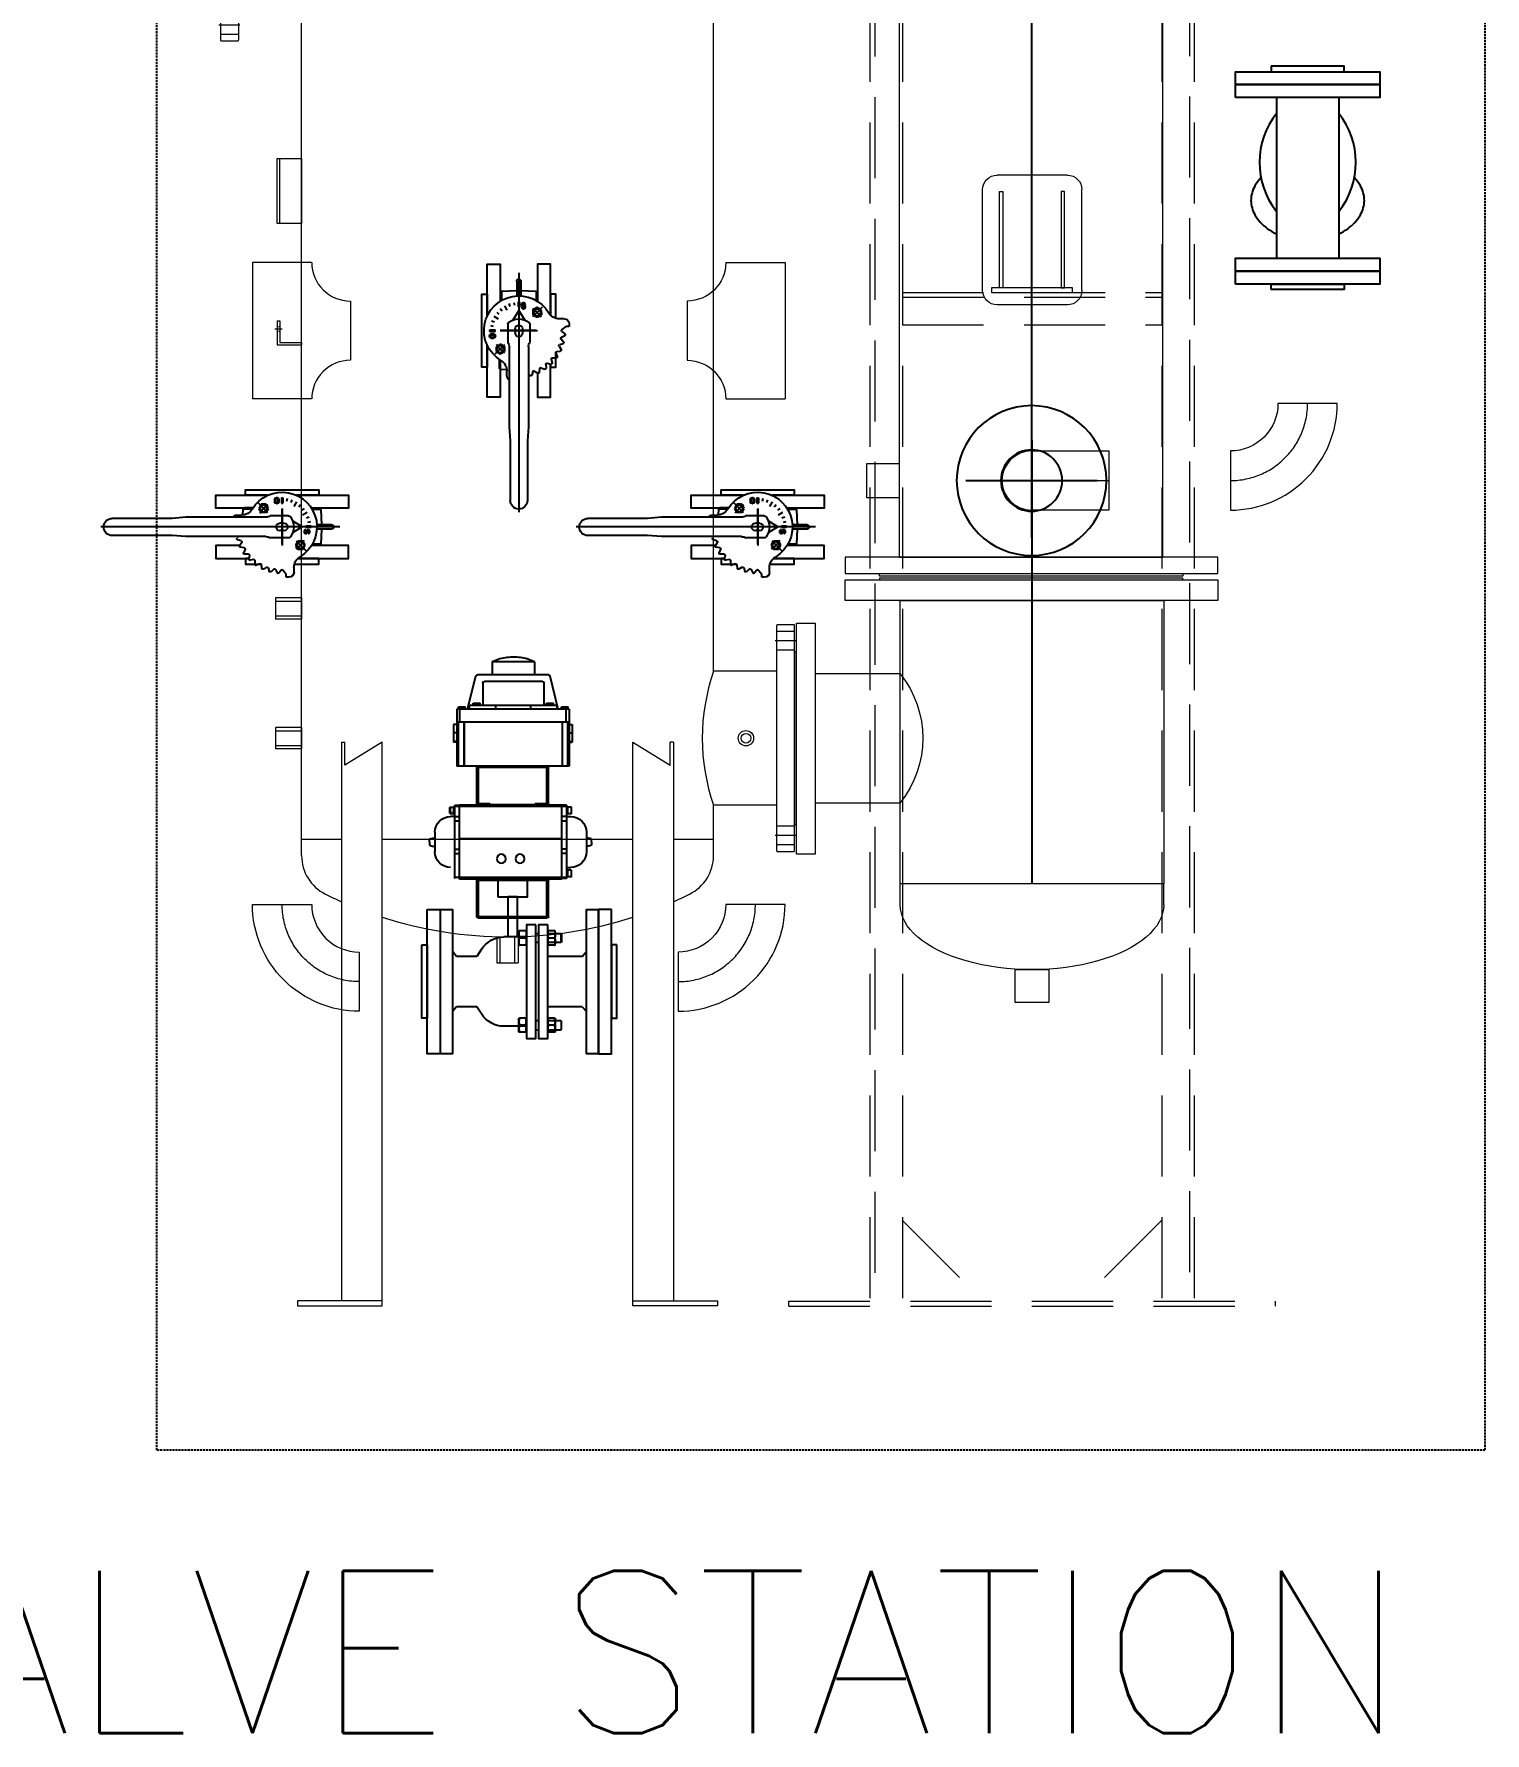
# Model space of a CAD drawing. Extents: x 0 to 160756, y 0 to 229247.
# Drawn here: x 44552 to 46341, y 109526 to 111622 of the extents above; entities that cross this region are included whole.
import ezdxf
from ezdxf.enums import TextEntityAlignment as Align

# ---------------------------------------------------------------- set-up
doc = ezdxf.new("R2010")
doc.units = 0
doc.header["$LTSCALE"] = 10
for name, pattern in [('XCM7P30CDA$0$20P1-CDA-03-C10-00$0$XCM2QB1$0$HIDDEN', [0.375, 0.25, -0.125]), ('XCM7P30CDA$0$ACAD_ISO04W100', [30, 24, -3, 0, -3]), ('XCM7P30CDA$0$CENTER', [50.8, 31.75, -6.35, 6.35, -6.35]), ('XCM7P30CDA$0$DASHED', [0.75, 0.5, -0.25]), ('XCM7P30CDA$0$DASHED2', [9.525, 6.35, -3.175]), ('XCM7P30CDA$0$GEN7', [15, 10, -2.5, 0, -2.5]), ('XCM7P30CDA$0$HIDDEN', [0.375, 0.25, -0.125])]:
    doc.linetypes.add(name, pattern=pattern)
for name, color, linetype, lineweight in [('XCM7P30CDA$0$dim', 252, 'Continuous', 9), ('XCM7P30CDA$0$M-PIPE-12C CHILLED WATER SUPPLY-1', 252, 'Continuous', 5), ('XCM7P30CDA$0$M-PIPE-20C CHILLED WATER RETURN-1', 252, 'Continuous', 5), ('XCM7P30CDA$0$交換器', 252, 'Continuous', 15)]:
    doc.layers.add(name, color=color, linetype=linetype, lineweight=lineweight)
for name, color, linetype in [('XCM7P30CDA$0$G-SCOPE-TEXT', 252, 'Continuous'), ('XCM7P30CDA$0$M-PIPE-VALVE', 252, 'Continuous'), ('XCM7P30CDA$0$圖層1', 252, 'Continuous')]:
    doc.layers.add(name, color=color, linetype=linetype)
doc.styles.add('XCM7P30CDA$0$aa-txt', font='simplex.shx', dxfattribs={"width": 0.8, "bigfont": 'chineset.shx'})

# ---------------------------------------------------------------- blocks, each defined once
blk = doc.blocks.new('XCM7P30CDA$0$A$C3A915B38')
at = {"lineweight": 20}
for p, q in [((32, 26.5), (0, 26.5)), ((0, 26.5), (0, 0)), ((32, 26.5), (32, 0)), ((32, 0), (0, 0))]:
    blk.add_line(p, q, dxfattribs=at)
at = {"linetype": 'XCM7P30CDA$0$DASHED2', "lineweight": 20}
for p, q in [((0, 22.2), (32, 22.2)), ((0, 4.2), (32, 4.2))]:
    blk.add_line(p, q, dxfattribs=at)
blk = doc.blocks.new('XCM7P30CDA$0$A$C60112950')
for radius in [9.5, 6]:
    blk.add_circle((9.5, 9.5), radius)
blk = doc.blocks.new('XCM7P30CDA$0$A$C4A6310BA')
at = {"layer": 'XCM7P30CDA$0$圖層1', "lineweight": 13}
for p, q in [((57.4, 24), (57.4, 102)), ((222.6, 24), (222.6, 102)), ((1, 24), (279, 24)), ((1, 2), (279, 2))]:
    blk.add_line(p, q, dxfattribs=at)
at = {"layer": 'XCM7P30CDA$0$圖層1', "linetype": 'ByBlock', "lineweight": 13}
for p, q in [((0, 3), (0, 23)), ((280, 3), (280, 23))]:
    blk.add_line(p, q, dxfattribs=at)
at = {"layer": 'XCM7P30CDA$0$圖層1', "linetype": 'XCM7P30CDA$0$DASHED2', "lineweight": 13}
for p, q in [((8.5, 2), (8.5, 24)), ((31.5, 2), (31.5, 24)), ((248.5, 2), (248.5, 24)), ((271.5, 2), (271.5, 24))]:
    blk.add_line(p, q, dxfattribs=at)
at = {"layer": 'XCM7P30CDA$0$圖層1', "linetype": 'XCM7P30CDA$0$ACAD_ISO04W100', "lineweight": 13}
for p, q in [((20, 0), (20, 26)), ((260, 0), (260, 26))]:
    blk.add_line(p, q, dxfattribs=at)
at = {"layer": 'XCM7P30CDA$0$圖層1', "lineweight": 13}
blk.add_arc((140, -138.2), 254, 71.0225, 108.9775, dxfattribs=at)
at = {"layer": 'XCM7P30CDA$0$圖層1', "linetype": 'ByBlock', "lineweight": 13}
for centre, start, end in [((1, 23), 90, 180), ((279, 23), 0, 90), ((1, 3), 180, 270), ((279, 3), 270, 0)]:
    blk.add_arc(centre, 1, start, end, dxfattribs=at)
at = {"layer": 'XCM7P30CDA$0$dim', "rotation": 270}
blk.add_blockref('XCM7P30CDA$0$A$C60112950', (130.5, 71.5), dxfattribs=at)
blk = doc.blocks.new('XCM7P30CDA$0$A$C5c4ba0af')
at = {"color": 253, "lineweight": 13}
for p, q in [((610, 782.6), (610, 1920)), ((102, 575), (102, 1617.4)), ((72, 1415), (75, 1415)), ((72, 1335), (72, 1415)), ((75, 1335), (75, 1415)), ((75, 1335), (72, 1335)), ((72, 1215), (75, 1215)), ((72, 1215), (72, 1185)), ((75, 1215), (75, 1188)), ((72, 1185), (102, 1185)), ((75, 1188), (102, 1188)), ((102, 1188), (102, 1185)), ((151.4, 695), (151.4, 6)), ((151.4, 695), (155.4, 695)), ((155.4, 666.8), (155.4, 695)), ((201.4, 695), (155.4, 666.8)), ((201.4, 0), (201.4, 695)), ((510.6, 0), (510.6, 695)), ((510.6, 695), (556.6, 666.8)), ((556.6, 666.8), (556.6, 695)), ((560.6, 695), (556.6, 695)), ((560.6, 695), (560.6, 6)), ((610, 575), (610, 617.4)), ((151.4, 575), (102, 575)), ((151.4, 575), (102, 575)), ((102, 555.2), (102, 575)), ((510.6, 575), (201.4, 575)), ((510.6, 575), (201.4, 575)), ((610, 575), (560.6, 575)), ((610, 575), (560.6, 575)), ((610, 555.2), (610, 575)), ((201.4, 6), (97.1, 6)), ((97.1, 6), (97.1, 0)), ((97.1, 0), (201.4, 0)), ((201.4, 0), (201.4, 6)), ((201.4, 0), (201.4, 6)), ((510.6, 6), (614.9, 6)), ((510.6, 0), (510.6, 6)), ((510.6, 0), (510.6, 6)), ((614.9, 0), (510.6, 0)), ((614.9, 6), (614.9, 0))]:
    blk.add_line(p, q, dxfattribs=at)
at = {"color": 253, "linetype": 'XCM7P30CDA$0$GEN7', "lineweight": 13}
blk.add_line((69, 1205), (78, 1205), dxfattribs=at)
at = {"color": 253, "linetype": 'XCM7P30CDA$0$HIDDEN', "lineweight": 13, "ltscale": 0.5}
for p, q in [((72, 1208), (75, 1208)), ((72, 1202), (75, 1202))]:
    blk.add_line(p, q, dxfattribs=at)
at = {"color": 253, "lineweight": 13}
blk.add_lwpolyline([(75, 1415), (102, 1415), (102, 1335), (75, 1335)], close=True, dxfattribs=at)
for centre, radius, start, end in [((155, 555.2), 53, 180, 243.5965), ((557, 555.2), 53, 296.4035, 0), ((356, 960), 505, 243.5965, 246.0994), ((356, 960), 505, 293.9006, 296.4035), ((356, 960), 505, 252.1723, 287.8277)]:
    blk.add_arc(centre, radius, start, end, dxfattribs=at)
for name, p, rotation in [('XCM7P30CDA$0$A$C4A6310BA', (0, 1840), 270), ('XCM7P30CDA$0$A$C4A6310BA', (712, 560), 89.99999999999997), ('XCM7P30CDA$0$A$C3A915B38', (369.2, 423), 90)]:
    blk.add_blockref(name, p, dxfattribs=dict(at, rotation=rotation))
for p in [(70, 846.8), (70, 686.8)]:
    blk.add_blockref('XCM7P30CDA$0$A$C3A915B38', p, dxfattribs=at)
blk = doc.blocks.new('XCM7P30CDA$0$A$C16494992')
at = {"color": 253}
for p, q in [((301.1, 2657), (300, 520.8)), ((381.5, 1018.3), (219.6, 1018.3))]:
    blk.add_line(p, q, dxfattribs=at)
for radius in [92.4, 37.8]:
    blk.add_circle((300.5, 1018.3), radius, dxfattribs=at)
at = {"layer": 'XCM7P30CDA$0$交換器', "color": 253, "linetype": 'XCM7P30CDA$0$DASHED', "lineweight": 13, "ltscale": 20}
for p, q in [((105.8, 1641.9), (105.8, 6)), ((493.8, 1641.2), (493.8, 6.1)), ((99.8, 1609.9), (99.8, 6)), ((139.8, 1609.9), (139.8, 6)), ((459.8, 1609.9), (459.8, 6.1)), ((499.8, 1609.9), (499.8, 6.1)), ((459.8, 1250.3), (139.8, 1250.3)), ((459.8, 1244.3), (139.8, 1244.3)), ((459.8, 1210.3), (139.8, 1210.3)), ((139.8, 106), (239.8, 6)), ((460.2, 106), (360.2, 6)), ((600, 6.1), (0, 6)), ((0, 6), (0, 0)), ((600, 0.1), (0, 0)), ((600, 0.1), (600, 6.1))]:
    blk.add_line(p, q, dxfattribs=at)
at = {"layer": 'XCM7P30CDA$0$交換器', "color": 253, "lineweight": 13}
for p, q in [((256.4, 1395.1), (342.9, 1395.1)), ((238.4, 1253), (238.4, 1377.1)), ((360.9, 1253), (360.9, 1377.1)), ((256.4, 1235), (342.9, 1235)), ((137.5, 495.2), (137.5, 520.8)), ((462.5, 495.2), (462.5, 520.8))]:
    blk.add_line(p, q, dxfattribs=at)
for points in [[(138.6, 2423.2), (463.6, 2423.2), (463.6, 923.8), (138.6, 923.8)], [(260, 1374.9), (264.1, 1374.9), (264.1, 1255.9), (260, 1255.9)], [(340, 1374.9), (335.9, 1374.9), (335.9, 1255.9), (340, 1255.9)], [(349.8, 1250.3), (250.2, 1250.3), (250.2, 1255.9), (349.8, 1255.9)], [(503.7, 997.2), (503.7, 1039.5), (463.6, 1039.5), (463.6, 997.2)], [(530.4, 903.7), (70.7, 903.7), (70.7, 923.8), (530.4, 923.8)], [(114.1, 900.4), (488.1, 900.4), (488.1, 903.7), (114.1, 903.7)], [(70.7, 870.3), (530.4, 870.3), (530.4, 895.9), (70.7, 895.9)], [(114.1, 898.1), (488.1, 898.1), (488.1, 895.9), (114.1, 895.9)], [(137.5, 520.8), (462.5, 520.8), (462.5, 870.3), (137.5, 870.3)], [(567.2, 557.5), (590.6, 557.5), (590.6, 842.5), (567.2, 842.5)], [(590.6, 806.9), (592.8, 806.9), (592.8, 594.2), (590.6, 594.2)], [(567.2, 621), (462.4, 621), (462.4, 779.9), (567.2, 779.9)], [(321.2, 375), (278.9, 375), (278.9, 415), (321.2, 415)]]:
    blk.add_lwpolyline(points, close=True, dxfattribs=at)
for centre, radius, start, end in [((256.4, 1377.1), 18, 90, 180), ((342.9, 1377.1), 18, 0, 90), ((256.4, 1253), 18, 180, 270), ((342.9, 1253), 18, 270, 0), ((562.5, 700.5), 127.8, 141.5217, 218.4783)]:
    blk.add_arc(centre, radius, start, end, dxfattribs=at)
blk.add_ellipse((300, 495.2), major_axis=(-162.5, 0), ratio=0.493151, start_param=0, end_param=3.141593, dxfattribs=at)
blk = doc.blocks.new('XCM7P30CDA$0$Es-065')
blk.add_lwpolyline([(3.65, 0, 0.414214), (-9.52, 13.18), (-9.52, 5.87, -0.414214), (-3.65, 0)], format="xyb", close=True)
at = {"color": 1, "linetype": 'XCM7P30CDA$0$CENTER'}
blk.add_arc((-9.52, 0), 9.52, 0, 90, dxfattribs=at)
blk = doc.blocks.new('XCM7P30CDA$0$A$C32AB3962')
at = {"color": 1, "linetype": 'XCM7P30CDA$0$CENTER'}
for p, q in [((0, 70.7), (0, -70.7)), ((70.7, 0), (-95.2, 0))]:
    blk.add_line(p, q, dxfattribs=at)
at = {"color": 0}
blk.add_lwpolyline([(0, -36.5), (-95.2, -36.5), (-95.2, 36.5), (0, 36.5)], dxfattribs=at)
blk.add_arc((0, 0), 36.5, 270, 90, dxfattribs=at)
blk = doc.blocks.new('XCM7P30CDA$0$BV-65A-AM')
at = {"color": 1, "linetype": 'ByBlock'}
for p, q in [((0, 71.3), (0, -223.7)), ((-17.3, 17.3), (-29.2, 29.2)), ((22.9, 0), (-22.9, 0)), ((22.9, 0), (-22.9, 0)), ((-21.2, 0), (22.5, 0)), ((-15, 0), (16.3, 0)), ((17.6, -17.5), (29.4, -29.2))]:
    blk.add_line(p, q, dxfattribs=at)
at = {"linetype": 'ByBlock'}
for p, q in [((0, 63.6), (0, 63.6)), ((0, 63.6), (0, 63.6)), ((-23, 46.5), (-21.4, 48.1)), ((-23, 46.5), (-23, 36.2)), ((-21.4, 48.1), (-2.6, 49)), ((-21.4, 48.1), (-21.4, 37.2)), ((-2.6, 61), (-2.6, 42.8)), ((2.6, 61), (2.6, 42.8)), ((2.6, 49), (21.4, 48.1)), ((21.4, 48.1), (23, 46.5)), ((21.4, 48.1), (21.4, 37.2)), ((23, 46.5), (23, 36.2)), ((-27.7, 25.6), (-27.8, 19.6)), ((-27.7, 25.6), (-22.5, 28.5)), ((-22.5, 28.5), (-17.4, 25.5)), ((-17.4, 25.5), (-17.4, 19.6)), ((-8.2, 32.1), (-7, 32.1)), ((0, 24.8), (-7.4, 13)), ((-3.4, 29.2), (-4.6, 29.2)), ((0.9, 35.7), (-0.9, 35.7)), ((-0.9, 35.7), (-0.9, 29.3)), ((-0.9, 29.3), (0.9, 29.3)), ((0, 24.8), (7.4, 13)), ((0.9, 35.7), (0.9, 29.3)), ((6.2, 34.9), (5.5, 31.3)), ((12.2, 33.3), (10.9, 29.9)), ((17.8, 30.7), (14.6, 25.1)), ((22.9, 27.2), (20.5, 24.4)), ((27.3, 22.8), (24.5, 20.5)), ((-62.1, 8.4), (-62.1, 5)), ((-62.1, 5), (-58.3, 5)), ((-53.2, 1.1), (-58.3, 5)), ((-55.8, 14.7), (-50.1, 14.7)), ((-22.6, 16.6), (-27.8, 19.6)), ((-17.4, 19.6), (-22.6, 16.6)), ((-13.6, 7.8), (-13.6, -14.8)), ((-8.3, 0), (8.3, 0)), ((-8.3, 0), (8.3, 0)), ((-8.3, 0), (8.3, 0)), ((-4.6, 2.2), (-4.6, -2.8)), ((4.6, 2.2), (4.6, -2.8)), ((13.6, 7.8), (13.6, -14.8)), ((30.8, 17.7), (25.3, 14.5)), ((35.7, 0.9), (29.3, 0.9)), ((29.3, -0.9), (29.3, 0.9)), ((33.5, 12.1), (30, 10.9)), ((35.1, 6.2), (31.5, 5.5)), ((35.7, -0.9), (35.7, 0.9)), ((-53.2, -1.1), (-56.8, -3.8)), ((-52.6, -8.2), (-56.6, -6.1)), ((-52.2, -10.3), (-55.3, -13.6)), ((-50.4, -17.2), (-54.7, -15.9)), ((-49.7, -19.3), (-52.1, -23.1)), ((-11.9, -19.9), (-11.9, -118.7)), ((11.9, -19.9), (11.9, -118.7)), ((17.7, -19.7), (22.9, -16.7)), ((17.7, -19.7), (17.7, -25.7)), ((22.9, -16.7), (28.1, -19.8)), ((28.1, -19.8), (28, -25.7)), ((28.9, -7), (28.9, -6.2)), ((35.7, -0.9), (29.3, -0.9)), ((30.1, -7), (30.1, -6.2)), ((34, -3.9), (31.1, -3.9)), ((34, -5.2), (31.1, -5.2)), ((34, -8), (31.1, -8)), ((34, -9.2), (31.1, -9.2)), ((35, -7), (35, -6.2)), ((36.2, -7), (36.2, -6.2)), ((-46.7, -25.7), (-51.1, -25.2)), ((-45.6, -27.6), (-47.3, -31.8)), ((-41.5, -33.5), (-46, -33.7)), ((-40.1, -35.2), (-41.1, -39.5)), ((-35.1, -40.2), (-39.4, -41.2)), ((-33.4, -41.6), (-33.6, -46.1)), ((22.9, -28.7), (17.7, -25.7)), ((22.5, -48.1), (22.5, -36.5)), ((28, -25.7), (22.9, -28.7)), ((24, -46.5), (24, -35.5)), ((-27.6, -45.7), (-31.7, -47.4)), ((-25.7, -46.8), (-25.1, -51.3)), ((-19.3, -49.8), (-23, -52.2)), ((-17.2, -50.6), (-15.9, -54.9)), ((-11.9, -53.9), (-13.6, -55.5)), ((14.7, -48.5), (22.5, -48.1)), ((14.7, -55.8), (14.7, -50.1)), ((22.5, -48.1), (24, -46.5)), ((-11.9, -118.7), (-10.6, -135.7)), ((11.9, -118.7), (10.6, -135.7)), ((-10.6, -135.7), (-10.6, -209.4)), ((10.6, -135.7), (10.6, -209.4))]:
    blk.add_line(p, q, dxfattribs=at)
for points in [[(-39, 19.3), (-39, 81.9), (-23, 81.9), (-23, 36.2)], [(39, 17.9), (39, 81.9), (23, 81.9), (23, 36.2)], [(-45.8, 15.3), (-45.8, 45.2), (-39, 45.2), (-39, 19.3)], [(39, -17.9), (39, -45.2), (45.8, -45.2), (45.8, 45.2), (39, 45.2), (39, 17.9)], [(23, -36.2), (23, -81.9), (39, -81.9), (39, -17.9)], [(-39, -41.1), (-39, -45.2), (-45.8, -45.2), (-45.8, -26.3)], [(-23, -52.2), (-23, -81.9), (-39, -81.9), (-39, -41.1)]]:
    blk.add_lwpolyline(points)
for points in [[(-8.2, 32.1, -0.120011), (-8, 33, -0.104957), (-7.4, 33.7, -0.088923), (-6.7, 34.2, -0.080167), (-5.8, 34.3, -0.080167), (-4.9, 34.2, -0.088923), (-4.2, 33.7, -0.104957), (-3.6, 33, -0.120011), (-3.4, 32.1, -0.120011), (-3.6, 31.2, -0.104957), (-4.2, 30.5, -0.088923), (-4.9, 30, -0.088923)], [(-3.4, 29.2, -0.108254), (-3.5, 28.3, -0.102013), (-4.1, 27.6, -0.094273), (-4.9, 27.1, -0.089446), (-5.8, 27, -0.089446), (-6.7, 27.1, -0.094273), (-7.5, 27.6, -0.102013), (-8.1, 28.3, -0.108254), (-8.2, 29.2, -0.108254), (-8.1, 30, -0.207462), (-6.8, 30.9, 0.005899), (-5.3, 31.2)], [(-7, 32.1, -0.120011), (-6.9, 32.5, -0.104957), (-6.7, 32.8, -0.088923), (-6.3, 33, -0.080167), (-5.8, 33.1, -0.080167), (-5.3, 33, -0.088923), (-4.9, 32.8, -0.104957), (-4.7, 32.5, -0.120011), (-4.6, 32.1, -0.120011), (-4.7, 31.7, -0.104957), (-4.9, 31.4, -0.088923), (-5.3, 31.2)], [(-4.6, 29.2, -0.108254), (-4.6, 28.8, -0.102013), (-4.9, 28.5, -0.094273), (-5.3, 28.3, -0.089446), (-5.8, 28.2, -0.089446), (-6.3, 28.3, -0.094273), (-6.7, 28.5, -0.102013), (-6.9, 28.8, -0.108254), (-7, 29.2, -0.088886), (-7, 29.4, -0.178069), (-6.6, 29.7, 0.005748), (-5.1, 30, 0.005748)]]:
    blk.add_lwpolyline(points, format="xyb", dxfattribs=at)
for centre in [(-22.5, 22.5), (22.9, -22.8)]:
    blk.add_circle(centre, 4.13, dxfattribs=at)
for centre, radius, start, end in [((0, 61), 2.61, 90, 180), ((0, 61), 2.61, 0, 90), ((0, 0), 42.9, 301.1866, 148.8134), ((-50.1, 30.3), 15.7, 270, 328.8134), ((-5.8, 32.6), 1.52, 287.3454, 288.3337), ((-5.1, 30.4), 0.453, 274.2378, 296.396), ((-55.8, 8.4), 6.27, 90, 180), ((-54, 0), 1.38, 307.5, 52.5), ((-10.5, 7.8), 3.14, 126.2803, 180), ((0, -6.4), 20.8, 53.7197, 126.2803), ((0, 2.2), 4.63, 0, 180), ((10.5, 7.8), 3.14, 0, 53.7197), ((-55.9, -4.9), 1.38, 127.5, 242.5), ((-54.2, -14.6), 1.38, 137.5, 252.5), ((-53.2, -9.4), 1.38, 317.5, 62.5), ((-50.8, -18.5), 1.38, 327.5, 72.5), ((-20.4, -19.9), 8.5, 0, 36.8699), ((0, -2.8), 4.63, 180, 0), ((20.4, -19.9), 8.5, 143.1301, 180), ((31.1, -6.2), 2.24, 90, 180), ((31.1, -7), 2.24, 180, 270), ((31.1, -6.2), 1.02, 90, 180), ((31.1, -7), 1.02, 180, 270), ((34, -6.2), 2.24, 0, 90), ((34, -6.2), 1.02, 0, 90), ((34, -7), 1.02, 270, 0), ((34, -7), 2.24, 270, 0), ((-50.9, -23.8), 1.38, 147.5, 262.5), ((-46, -32.3), 1.38, 157.5, 272.5), ((-46.9, -27.1), 1.38, 337.5, 82.5), ((-41.5, -34.9), 1.38, 347.5, 92.5), ((-39.7, -39.8), 1.38, 167.5, 282.5), ((-34.8, -41.6), 1.38, 357.5, 102.5), ((30.3, -50.1), 15.7, 121.1866, 180), ((-32.2, -46.2), 1.38, 177.5, 292.5), ((-27.1, -47), 1.38, 7.5, 112.5), ((-23.8, -51.1), 1.38, 187.5, 302.5), ((-18.5, -51), 1.38, 17.5, 122.5), ((-14.6, -54.5), 1.38, 197.5, 312.5), ((8.4, -55.8), 6.27, 304.1771, 0), ((0, -209.4), 10.6, 180, 0)]:
    blk.add_arc(centre, radius, start, end, dxfattribs=at)
at = {"color": 1, "linetype": 'ByBlock'}
for start, end in [(121.8333, 148.1667), (301.8333, 328.1667)]:
    blk.add_arc((0.1, -0.1), 32.1, start, end, dxfattribs=at)
blk = doc.blocks.new('XCM7P30CDA$0$A$C0BDB56AE')
for p, q in [((236.8, 38.6), (38.8, 38.6)), ((236.8, -38.6), (38.8, -38.6))]:
    blk.add_line(p, q)
for points in [[(6.8, 89), (22.8, 89), (22.8, -89), (6.8, -89)], [(22.8, 89), (38.8, 89), (38.8, -89), (22.8, -89)], [(236.8, 89), (252.8, 89), (252.8, -89), (236.8, -89)], [(252.8, 89), (268.8, 89), (268.8, -89), (252.8, -89)], [(0, 45.2), (6.8, 45.2), (6.8, -45.2), (0, -45.2)], [(275.5, 45.2), (268.8, 45.2), (268.8, -45.2), (275.5, -45.2)]]:
    blk.add_lwpolyline(points, close=True)
for points in [[(137.9, 57.6, 0.056885), (128, 65, 0.133256), (110.1, 69.9, 0.133256), (92.1, 65, 0.106756), (75.1, 49.4, 0.042899), (68.8, 38.6)], [(68.8, -38.6, 0.042899), (75.1, -49.4, 0.106756), (92.1, -65, 0.133256), (110.1, -69.9, 0.133256), (128, -65, 0.056885), (137.9, -57.6, 0.056885)]]:
    blk.add_lwpolyline(points, format="xyb")
for centre, start, end in [((156.7, -38.7), 51.5651, 128.0163), ((156.7, 38.7), 231.9837, 308.4349)]:
    blk.add_arc(centre, 98.1, start, end)
blk = doc.blocks.new('XCM7P30CDA$0$CV-球塞閥-80A')
for p, q in [((74.8, 413.3), (77.1, 414)), ((77.1, 414), (79.3, 414.5)), ((79.3, 414.5), (81.6, 415)), ((79.3, 414.5), (81.6, 415)), ((81.6, 415), (83.9, 415.3)), ((83.9, 415.3), (86.1, 415.6)), ((86.1, 415.6), (88.5, 415.8)), ((88.5, 415.8), (90.8, 415.9)), ((90.8, 415.9), (91.9, 415.9)), ((91.9, 415.9), (93.3, 415.9)), ((91.9, 415.9), (91.9, 415.9)), ((91.9, 415.9), (91.9, 415.9)), ((92, 415.9), (94.4, 415.9)), ((93.3, 415.9), (94.6, 415.9)), ((94.6, 415.9), (96.9, 415.9)), ((94.6, 415.9), (94.6, 415.9)), ((94.6, 415.9), (94.6, 415.9)), ((96.9, 415.9), (99.2, 415.7)), ((99.2, 415.7), (101.5, 415.5)), ((101.5, 415.5), (103.8, 415.2)), ((103.8, 415.2), (106.1, 414.7)), ((106.1, 414.7), (108.3, 414.2)), ((108.3, 414.2), (110.6, 413.6)), ((48.1, 393.1), (139.4, 393.1)), ((66.3, 409.9), (68.3, 410.9)), ((66.3, 409.9), (120.3, 409.9)), ((66.3, 409.9), (66.3, 393.1)), ((68.3, 410.9), (70.5, 411.8)), ((70.5, 411.8), (72.6, 412.6)), ((72.6, 412.6), (74.8, 413.3)), ((110.6, 413.6), (112.8, 413)), ((112.8, 413), (114.9, 412.2)), ((114.9, 412.2), (117.1, 411.3)), ((117.1, 411.3), (119.2, 410.4)), ((119.2, 410.4), (120.3, 409.9)), ((120.3, 409.9), (120.3, 393.1)), ((35.7, 349.2), (46.2, 391.7)), ((54.1, 382.8), (54.1, 353.8)), ((56.1, 384.8), (130.4, 384.8)), ((132.4, 382.8), (132.4, 353.8)), ((151.9, 349.2), (141.4, 391.7)), ((21.8, 349.2), (21.8, 276.3)), ((21.8, 349.2), (165.8, 349.2)), ((22.9, 349.2), (22.9, 352.2)), ((31.6, 352.2), (22.9, 352.2)), ((25.1, 352.2), (25.1, 349.2)), ((25.8, 349.2), (25.8, 333.2)), ((29.4, 349.2), (29.4, 352.2)), ((31.6, 349.2), (31.6, 352.2)), ((37.3, 353.8), (149.3, 353.8)), ((37.3, 349.2), (37.3, 353.8)), ((41.9, 353.8), (41.9, 356.8)), ((50.6, 356.8), (41.9, 356.8)), ((44.1, 356.8), (44.1, 353.8)), ((48.5, 353.8), (48.5, 356.8)), ((50.6, 353.8), (50.6, 356.8)), ((70.8, 349.2), (70.8, 353.8)), ((115.8, 349.2), (115.8, 353.8)), ((135.9, 353.8), (135.9, 356.8)), ((144.6, 356.8), (135.9, 356.8)), ((138.1, 356.8), (138.1, 353.8)), ((142.5, 353.8), (142.5, 356.8)), ((144.6, 353.8), (144.6, 356.8)), ((149.3, 349.2), (149.3, 353.8)), ((154.9, 349.2), (154.9, 352.2)), ((163.6, 352.2), (154.9, 352.2)), ((157.1, 352.2), (157.1, 349.2)), ((161.4, 349.2), (161.4, 352.2)), ((161.8, 333.2), (161.8, 349.2)), ((163.6, 349.2), (163.6, 352.2)), ((165.8, 349.2), (165.8, 333.2)), ((17.8, 329.4), (17.8, 307)), ((21.8, 329.4), (17.8, 329.4)), ((165.8, 333.2), (21.8, 333.2)), ((23.8, 333.2), (23.8, 276.3)), ((30.3, 276.3), (30.3, 333.2)), ((156.3, 333.2), (156.3, 276.3)), ((156.3, 276.3), (156.3, 333.2)), ((163.8, 333.2), (163.8, 276.3)), ((165.8, 333.2), (165.8, 276.3)), ((165.8, 329.4), (169.8, 329.4)), ((169.8, 329.4), (169.8, 307)), ((21.8, 318.9), (17.8, 318.9)), ((21.8, 307.6), (17.8, 307.6)), ((21.8, 307), (17.8, 307)), ((165.8, 318.9), (169.8, 318.9)), ((165.8, 307.6), (169.8, 307.6)), ((165.8, 307), (169.8, 307)), ((21.8, 276.3), (165.8, 276.3)), ((48.2, 228.5), (48.2, 274.3)), ((50.2, 276.3), (138.3, 276.3)), ((50.2, 229.5), (50.2, 273.3)), ((51.2, 274.3), (137.3, 274.3)), ((138.3, 273.3), (138.3, 229.5)), ((140.3, 274.3), (140.3, 228.5)), ((18.8, 223.3), (18.8, 223.3)), ((18.8, 223.2), (18.8, 223.3)), ((18.8, 223.3), (18.8, 223.3)), ((18.8, 223.3), (18.8, 223.3)), ((18.8, 223.3), (18.9, 223.3)), ((18.8, 215.8), (18.8, 223.2)), ((18.8, 223.2), (18.8, 223.2)), ((18.9, 223.4), (18.9, 223.5)), ((18.9, 223.5), (18.9, 223.5)), ((18.9, 223.5), (18.9, 223.5)), ((18.9, 223.5), (18.9, 223.5)), ((18.9, 223.5), (18.9, 223.5)), ((18.9, 223.5), (19, 223.5)), ((18.9, 223.5), (18.9, 223.5)), ((18.9, 223.3), (18.9, 223.4)), ((18.9, 223.4), (18.9, 223.4)), ((18.9, 223.4), (18.9, 223.4)), ((18.9, 223.4), (18.9, 223.4)), ((18.9, 223.4), (18.9, 223.4)), ((19, 223.5), (19, 223.6)), ((19, 223.6), (19, 223.6)), ((19, 223.6), (19, 223.6)), ((19, 223.6), (19, 223.6)), ((19, 223.6), (19, 223.6)), ((19, 223.6), (19.1, 223.6)), ((19.1, 223.6), (19.1, 223.7)), ((19.1, 223.7), (19.1, 223.7)), ((19.1, 223.7), (19.1, 223.7)), ((19.1, 223.7), (19.1, 223.7)), ((19.1, 223.7), (19.2, 223.7)), ((19.1, 223.6), (19.1, 223.6)), ((19.2, 223.7), (19.2, 223.7)), ((19.2, 223.7), (19.2, 223.7)), ((19.2, 223.7), (19.2, 223.7)), ((19.2, 223.7), (19.2, 223.7)), ((19.2, 223.7), (19.3, 223.7)), ((19.3, 223.7), (19.3, 223.7)), ((19.3, 223.7), (19.3, 223.7)), ((19.3, 223.7), (19.3, 223.7)), ((19.3, 223.7), (19.3, 223.7)), ((19.3, 223.7), (19.3, 223.7)), ((19.3, 223.7), (19.3, 215.2)), ((19.3, 223.7), (23.8, 223.7)), ((24.3, 224), (23.8, 224)), ((23.8, 224), (23.8, 223.2)), ((24.5, 224), (23.8, 224)), ((23.8, 223.2), (23.8, 221.4)), ((23.8, 221.4), (23.8, 217.3)), ((25.3, 224), (24.5, 224)), ((162.3, 226.5), (25.3, 226.5)), ((25.3, 226), (31.3, 226)), ((25.3, 226), (25.3, 132)), ((25.3, 224.5), (168.3, 224.5)), ((31.3, 131.5), (31.3, 226.5)), ((65.2, 226.5), (50.2, 226.5)), ((65.2, 228.5), (51.2, 228.5)), ((65.2, 228.5), (65.2, 226.5)), ((65.2, 226.5), (123.3, 226.5)), ((137.3, 228.5), (123.3, 228.5)), ((123.3, 228.5), (123.3, 226.5)), ((138.3, 226.5), (123.3, 226.5)), ((162.3, 131.5), (162.3, 226.5)), ((168.3, 226), (162.3, 226)), ((168.3, 132), (168.3, 226)), ((168.7, 224), (168.3, 224)), ((169, 224), (168.3, 224)), ((169.7, 224), (169, 224)), ((169.7, 221.6), (169.7, 224)), ((174.2, 223.7), (169.7, 223.7)), ((169.7, 217.3), (169.7, 221.5)), ((174.2, 223.7), (174.3, 223.7)), ((174.2, 223.7), (174.2, 223.7)), ((174.2, 223.7), (174.2, 223.7)), ((174.2, 223.7), (174.2, 223.7)), ((174.2, 223.7), (174.2, 215.2)), ((174.3, 223.7), (174.3, 223.7)), ((174.3, 223.7), (174.3, 223.7)), ((174.3, 223.7), (174.3, 223.7)), ((174.3, 223.7), (174.4, 223.7)), ((174.3, 223.7), (174.3, 223.7)), ((174.3, 223.7), (174.3, 223.7)), ((174.3, 223.7), (174.3, 223.7)), ((174.3, 223.7), (174.4, 223.7)), ((174.4, 223.7), (174.4, 223.7)), ((174.4, 223.7), (174.4, 223.7)), ((174.4, 223.7), (174.4, 223.7)), ((174.4, 223.7), (174.4, 223.7)), ((174.4, 223.7), (174.4, 223.6)), ((174.4, 223.6), (174.5, 223.6)), ((174.5, 223.6), (174.5, 223.6)), ((174.5, 223.6), (174.5, 223.6)), ((174.5, 223.6), (174.5, 223.6)), ((174.5, 223.6), (174.5, 223.6)), ((174.5, 223.6), (174.6, 223.5)), ((174.5, 223.6), (174.5, 223.6)), ((174.5, 223.6), (174.5, 223.6)), ((174.5, 223.6), (174.5, 223.6)), ((174.5, 223.6), (174.6, 223.5)), ((174.6, 223.5), (174.6, 223.5)), ((174.6, 223.5), (174.6, 223.5)), ((174.6, 223.5), (174.6, 223.5)), ((174.6, 223.5), (174.6, 223.5)), ((174.6, 223.5), (174.6, 223.5)), ((174.6, 223.5), (174.6, 223.4)), ((174.6, 223.4), (174.6, 223.4)), ((174.6, 223.4), (174.6, 223.4)), ((174.6, 223.4), (174.6, 223.4)), ((174.6, 223.4), (174.6, 223.4)), ((174.6, 223.4), (174.7, 223.4)), ((174.7, 223.4), (174.7, 223.3)), ((174.7, 223.3), (174.7, 223.3)), ((174.7, 223.3), (174.7, 223.3)), ((174.7, 223.3), (174.7, 223.3)), ((174.7, 223.3), (174.7, 223.3)), ((174.7, 223.3), (174.7, 223.2)), ((174.7, 223.2), (174.7, 223.2)), ((174.7, 223.2), (174.7, 223.2)), ((174.7, 215.8), (174.7, 223.2)), ((18.8, 215.6), (18.8, 215.7)), ((18.8, 215.7), (18.8, 215.7)), ((18.8, 215.7), (18.8, 215.7)), ((18.8, 215.7), (18.8, 215.7)), ((18.8, 215.7), (18.8, 215.7)), ((18.9, 215.6), (18.8, 215.6)), ((18.8, 215.6), (18.8, 215.6)), ((18.9, 215.5), (18.9, 215.6)), ((18.9, 215.6), (18.9, 215.6)), ((18.9, 215.6), (18.9, 215.6)), ((18.9, 215.4), (18.9, 215.5)), ((18.9, 215.5), (18.9, 215.5)), ((18.9, 215.5), (18.9, 215.5)), ((18.9, 215.5), (18.9, 215.5)), ((18.9, 215.5), (18.9, 215.5)), ((18.9, 215.4), (18.9, 215.4)), ((19, 215.4), (18.9, 215.4)), ((18.9, 215.4), (18.9, 215.4)), ((19, 215.3), (19, 215.4)), ((19, 215.4), (19, 215.4)), ((19, 215.4), (19, 215.4)), ((19, 215.4), (19, 215.4)), ((19.1, 215.3), (19, 215.3)), ((19, 215.3), (19, 215.3)), ((19, 215.3), (19, 215.3)), ((19.2, 215.3), (19.1, 215.3)), ((19.1, 215.3), (19.1, 215.3)), ((19.1, 215.3), (19.1, 215.3)), ((19.1, 215.3), (19.1, 215.3)), ((19.1, 215.3), (19.1, 215.3)), ((19.1, 215.3), (19.1, 215.3)), ((19.2, 215.2), (19.2, 215.3)), ((19.3, 215.2), (19.2, 215.2)), ((19.2, 215.2), (19.2, 215.2)), ((19.2, 215.2), (19.2, 215.2)), ((19.2, 215.2), (19.2, 215.2)), ((19.3, 215.2), (19.3, 215.2)), ((19.3, 215.2), (19.3, 215.2)), ((19.3, 215.2), (19.3, 215.2)), ((19.3, 215.2), (19.3, 215.2)), ((19.3, 215.2), (23.8, 215.2)), ((25.3, 211.5), (19.7, 211.5)), ((23.8, 217.1), (23.8, 214.9)), ((23.8, 214.9), (25.3, 214.9)), ((25.3, 211.5), (31.3, 211.5)), ((31.3, 206.2), (25.3, 206.2)), ((168.3, 211.5), (162.3, 211.5)), ((168.3, 206.2), (162.3, 206.2)), ((168.3, 214.9), (169.7, 214.9)), ((168.3, 211.5), (173.8, 211.5)), ((169.7, 214.9), (169.7, 217.2)), ((169.7, 215.2), (174.2, 215.2)), ((171.9, 217.6), (172.2, 217.2)), ((174.3, 215.2), (174.2, 215.2)), ((174.3, 215.2), (174.2, 215.2)), ((174.2, 215.2), (174.2, 215.2)), ((174.2, 215.2), (174.2, 215.2)), ((174.2, 215.2), (174.2, 215.2)), ((174.2, 215.2), (174.2, 215.2)), ((174.4, 215.3), (174.3, 215.2)), ((174.3, 215.2), (174.3, 215.2)), ((174.3, 215.2), (174.3, 215.2)), ((174.3, 215.2), (174.3, 215.2)), ((174.3, 215.2), (174.3, 215.2)), ((174.3, 215.2), (174.3, 215.2)), ((174.3, 215.2), (174.3, 215.2)), ((174.4, 215.3), (174.4, 215.3)), ((174.4, 215.3), (174.4, 215.3)), ((174.4, 215.3), (174.4, 215.3)), ((174.4, 215.3), (174.4, 215.3)), ((174.5, 215.3), (174.4, 215.3)), ((174.4, 215.3), (174.4, 215.3)), ((174.4, 215.3), (174.4, 215.3)), ((174.6, 215.4), (174.5, 215.4)), ((174.5, 215.4), (174.5, 215.4)), ((174.5, 215.4), (174.5, 215.4)), ((174.5, 215.4), (174.5, 215.3)), ((174.5, 215.3), (174.5, 215.3)), ((174.5, 215.3), (174.5, 215.3)), ((174.5, 215.3), (174.5, 215.3)), ((174.5, 215.3), (174.5, 215.3)), ((174.7, 215.6), (174.6, 215.5)), ((174.6, 215.5), (174.6, 215.5)), ((174.6, 215.5), (174.6, 215.5)), ((174.6, 215.5), (174.6, 215.5)), ((174.6, 215.5), (174.6, 215.5)), ((174.6, 215.5), (174.6, 215.5)), ((174.6, 215.5), (174.6, 215.4)), ((174.6, 215.4), (174.6, 215.4)), ((174.6, 215.4), (174.6, 215.4)), ((174.6, 215.4), (174.6, 215.4)), ((174.7, 215.7), (174.7, 215.7)), ((174.7, 215.7), (174.7, 215.7)), ((174.7, 215.7), (174.7, 215.6)), ((174.7, 215.7), (174.7, 215.7)), ((174.7, 215.6), (174.7, 215.6)), ((174.7, 215.6), (174.7, 215.6)), ((174.7, 215.6), (174.7, 215.6)), ((174.7, 215.6), (174.7, 215.6)), ((-7.1, 183.1), (-3.4, 184.1)), ((-7.1, 179), (-7.1, 183.1)), ((-7.1, 179), (-7.1, 174.9)), ((-7.1, 174.9), (-3.4, 173.8)), ((-3.4, 184.1), (-0.3, 184.1)), ((-0.3, 191.5), (-0.3, 166.5)), ((162.3, 183.5), (31.3, 183.5)), ((193.8, 191.5), (193.8, 166.5)), ((196.9, 184.1), (193.8, 184.1)), ((200.6, 183.1), (196.9, 184.1)), ((200.6, 174.9), (196.9, 173.8)), ((200.6, 179), (200.6, 183.1)), ((200.6, 179), (200.6, 174.9)), ((-3.4, 173.8), (-0.3, 173.8)), ((25.3, 169.8), (31.3, 169.8)), ((25.3, 164.2), (31.3, 164.2)), ((168.3, 169.8), (162.3, 169.8)), ((168.3, 164.2), (162.3, 164.2)), ((196.9, 173.8), (193.8, 173.8)), ((18.8, 142.2), (18.8, 142.3)), ((18.8, 142.3), (18.8, 142.3)), ((18.8, 142.3), (18.8, 142.3)), ((18.8, 142.3), (18.8, 142.3)), ((18.8, 142.3), (18.9, 142.3)), ((18.8, 142.2), (18.8, 142.2)), ((18.8, 134.8), (18.8, 142.2)), ((18.8, 134.6), (18.8, 134.7)), ((18.8, 134.7), (18.8, 134.7)), ((18.8, 134.7), (18.8, 134.7)), ((18.8, 134.7), (18.8, 134.7)), ((18.8, 134.7), (18.8, 134.7)), ((18.9, 134.6), (18.8, 134.6)), ((18.8, 134.6), (18.8, 134.6)), ((18.9, 142.4), (18.9, 142.5)), ((18.9, 142.5), (18.9, 142.5)), ((18.9, 142.5), (18.9, 142.5)), ((18.9, 142.5), (18.9, 142.5)), ((18.9, 142.5), (19, 142.5)), ((18.9, 142.5), (18.9, 142.5)), ((18.9, 142.5), (18.9, 142.5)), ((18.9, 142.3), (18.9, 142.4)), ((18.9, 142.4), (18.9, 142.4)), ((18.9, 142.4), (18.9, 142.4)), ((18.9, 142.4), (18.9, 142.4)), ((18.9, 142.4), (18.9, 142.4)), ((18.9, 134.5), (18.9, 134.6)), ((18.9, 134.6), (18.9, 134.6)), ((18.9, 134.6), (18.9, 134.6)), ((18.9, 134.5), (18.9, 134.5)), ((18.9, 134.5), (18.9, 134.5)), ((18.9, 134.5), (18.9, 134.5)), ((18.9, 134.4), (18.9, 134.5)), ((18.9, 134.5), (18.9, 134.5)), ((19, 134.4), (18.9, 134.4)), ((18.9, 134.4), (18.9, 134.4)), ((18.9, 134.4), (18.9, 134.4)), ((19, 142.5), (19, 142.6)), ((19, 142.6), (19, 142.6)), ((19, 142.6), (19, 142.6)), ((19, 142.6), (19, 142.6)), ((19, 142.6), (19, 142.6)), ((19, 142.6), (19.1, 142.6)), ((19, 134.3), (19, 134.4)), ((19, 134.4), (19, 134.4)), ((19, 134.4), (19, 134.4)), ((19, 134.4), (19, 134.4)), ((19.1, 134.3), (19, 134.3)), ((19, 134.3), (19, 134.3)), ((19, 134.3), (19, 134.3)), ((19.1, 142.6), (19.1, 142.7)), ((19.1, 142.7), (19.1, 142.7)), ((19.1, 142.7), (19.1, 142.7)), ((19.1, 142.7), (19.1, 142.7)), ((19.1, 142.7), (19.2, 142.7)), ((19.1, 142.6), (19.1, 142.6)), ((19.2, 134.3), (19.1, 134.3)), ((19.1, 134.3), (19.1, 134.3)), ((19.1, 134.3), (19.1, 134.3)), ((19.1, 134.3), (19.1, 134.3)), ((19.1, 134.3), (19.1, 134.3)), ((19.1, 134.3), (19.1, 134.3)), ((19.2, 142.7), (19.2, 142.7)), ((19.2, 142.7), (19.2, 142.7)), ((19.2, 142.7), (19.2, 142.7)), ((19.2, 142.7), (19.2, 142.7)), ((19.2, 142.7), (19.3, 142.7)), ((19.2, 134.2), (19.2, 134.3)), ((19.3, 134.2), (19.2, 134.2)), ((19.2, 134.2), (19.2, 134.2)), ((19.2, 134.2), (19.2, 134.2)), ((19.2, 134.2), (19.2, 134.2)), ((19.3, 142.7), (19.3, 142.7)), ((19.3, 142.7), (19.3, 142.7)), ((19.3, 142.7), (19.3, 142.7)), ((19.3, 142.7), (19.3, 142.7)), ((19.3, 142.7), (19.3, 142.7)), ((19.3, 142.7), (19.3, 134.2)), ((19.3, 142.7), (23.8, 142.7)), ((19.3, 134.2), (19.3, 134.2)), ((19.3, 134.2), (19.3, 134.2)), ((19.3, 134.2), (19.3, 134.2)), ((19.3, 134.2), (19.3, 134.2)), ((19.3, 134.2), (23.8, 134.2)), ((25.3, 146.5), (19.7, 146.5)), ((24.3, 143), (23.8, 143)), ((23.8, 143), (23.8, 142.2)), ((24.5, 143), (23.8, 143)), ((23.8, 142.2), (23.8, 140.4)), ((23.8, 140.4), (23.8, 136.3)), ((23.8, 136.1), (23.8, 133.9)), ((23.8, 133.9), (25.3, 133.9)), ((25.3, 143), (24.5, 143)), ((25.3, 133.5), (168.3, 133.5)), ((25.3, 132), (31.3, 132)), ((31.3, 131.5), (162.3, 131.5)), ((50.2, 131.5), (138.3, 131.5)), ((48.2, 83.6), (48.2, 129.5)), ((50.2, 84.6), (50.2, 128.5)), ((51.2, 129.5), (137.3, 129.5)), ((138.3, 128.5), (138.3, 84.6)), ((140.3, 129.5), (140.3, 83.6)), ((0, 92.5), (-16, 92.5)), ((-16, -92.5), (-16, 92.5)), ((0, 92.5), (0, -92.5)), ((187, 92.5), (171, 92.5)), ((171, -92.5), (171, 92.5)), ((187, 92.5), (187, -92.5)), ((138.3, 81.6), (50.2, 81.6)), ((137.3, 83.6), (51.2, 83.6)), ((31.9, 61.6), (31.4, 60.6)), ((31.4, 60.5), (31.4, 51.2)), ((31.4, 51.1), (31.9, 50.2)), ((49.1, 61.6), (31.9, 61.6)), ((31.9, 50.2), (31.9, 61.5)), ((31.9, 50.2), (49.1, 50.2)), ((39.5, 46.7), (39.5, 65)), ((40.3, 65), (48.3, 65)), ((40.3, 55.9), (48.3, 55.9)), ((40.3, 46.7), (48.3, 46.7)), ((49.1, 65), (49.1, 46.7)), ((64.3, 61.6), (61.1, 61.6)), ((61.1, 50.2), (64.3, 50.2)), ((76.6, 46.7), (76.6, 65)), ((76.6, 57.2), (105.3, 57.2)), ((77.4, 65), (85.3, 65)), ((77.4, 55.9), (85.3, 55.9)), ((77.4, 46.7), (85.3, 46.7)), ((86.1, 65), (86.1, 46.7)), ((4.9, 32.2), (0, 38)), ((4.9, 32.2), (49.1, 32.2)), ((134, 41.5), (140, 32.2)), ((140, 32.2), (166.1, 32.2)), ((166.1, 32.2), (171, 38)), ((4.9, -32.2), (0, -38)), ((4.9, -32.2), (49.1, -32.2)), ((134, -41.5), (140, -32.2)), ((140, -32.2), (166.1, -32.2)), ((166.1, -32.2), (171, -38)), ((31.4, -51.1), (31.9, -50.2)), ((31.4, -60.5), (31.4, -51.2)), ((31.9, -61.6), (31.4, -60.6)), ((31.9, -50.2), (49.1, -50.2)), ((31.9, -50.2), (31.9, -61.5)), ((49.1, -61.6), (31.9, -61.6)), ((39.5, -46.7), (39.5, -65)), ((40.3, -46.7), (48.3, -46.7)), ((40.3, -55.9), (48.3, -55.9)), ((40.3, -65), (48.3, -65)), ((49.1, -65), (49.1, -46.7)), ((61.1, -50.2), (64.3, -50.2)), ((64.3, -61.6), (61.1, -61.6)), ((76.6, -46.7), (76.6, -65)), ((76.6, -57.2), (105.3, -57.2)), ((77.4, -46.7), (85.3, -46.7)), ((77.4, -55.9), (85.3, -55.9)), ((77.4, -65), (85.3, -65)), ((86.1, -65), (86.1, -46.7)), ((-16, -92.5), (0, -92.5)), ((171, -92.5), (187, -92.5))]:
    blk.add_line(p, q)
for points in [[(113.3, 108.7), (75.2, 108.7), (75.2, 129.5), (113.3, 129.5)], [(49.1, 72.8), (61.1, 72.8), (61.1, -72.8), (49.1, -72.8)], [(64.5, 72.8), (76.6, 72.8), (76.6, -72.8), (64.5, -72.8)]]:
    blk.add_lwpolyline(points, close=True)
blk.add_lwpolyline([(88.1, 57.2), (88.1, 108.7), (100.4, 108.7), (100.4, 57.2)])
for centre in [(84.8, 157.5), (108.8, 157.5)]:
    blk.add_circle(centre, 5.72)
for centre, radius, start, end in [((48.1, 391.1), 2, 90, 162.594), ((139.4, 391.1), 2, 17.406, 90), ((56.1, 382.8), 2, 90, 180), ((130.4, 382.8), 2, 0, 90), ((50.2, 274.3), 2, 90, 180), ((51.2, 273.3), 1, 90, 180), ((137.3, 273.3), 1, 0, 90), ((138.3, 274.3), 2, 0, 90), ((50.2, 228.5), 2, 180, 270), ((51.2, 229.5), 1, 180, 270), ((137.3, 229.5), 1, 270, 0), ((138.3, 228.5), 2, 270, 0), ((19.7, 191.5), 20, 90, 180), ((173.8, 191.5), 20, 0, 90), ((19.7, 166.5), 20, 180, 270), ((173.8, 166.5), 20, 270, 0), ((50.2, 129.5), 2, 90, 180), ((138.3, 129.5), 2, 0, 90), ((51.2, 128.5), 1, 90, 180), ((137.3, 128.5), 1, 0, 90), ((50.2, 83.6), 2, 180, 270), ((51.2, 84.6), 1, 180, 270), ((137.3, 84.6), 1, 270, 0), ((138.3, 83.6), 2, 270, 0), ((105.3, 23), 34.2, 32.6958, 90), ((105.3, -23), 34.2, 270, 327.3042)]:
    blk.add_arc(centre, radius, start, end)
for points in [[(39.5, 65), (39.5, 65), (39.7, 65), (40.1, 65), (40.3, 65)], [(40.3, 65), (40.1, 64.2), (39.7, 62.7), (39.5, 61.2), (39.5, 60.4)], [(39.5, 60.4), (39.5, 59.6), (39.7, 58.1), (40.1, 56.6), (40.3, 55.9)], [(40.3, 55.9), (40.1, 55.1), (39.7, 53.6), (39.5, 52.1), (39.5, 51.3)], [(39.5, 51.3), (39.5, 50.5), (39.7, 49), (40.1, 47.5), (40.3, 46.7)], [(40.3, 46.7), (40.1, 46.7), (39.7, 46.7), (39.5, 46.7), (39.5, 46.7)], [(48.3, 65), (48.5, 65), (48.9, 65), (49.1, 65), (49.1, 65)], [(49.1, 60.4), (49.1, 61.2), (48.9, 62.7), (48.5, 64.2), (48.3, 65)], [(48.3, 55.9), (48.5, 56.6), (48.9, 58.1), (49.1, 59.6), (49.1, 60.4)], [(49.1, 51.3), (49.1, 52.1), (48.9, 53.6), (48.5, 55.1), (48.3, 55.9)], [(48.3, 46.7), (48.5, 47.5), (48.9, 49), (49.1, 50.5), (49.1, 51.3)], [(49.1, 46.7), (49.1, 46.7), (48.9, 46.7), (48.5, 46.7), (48.3, 46.7)], [(76.6, 65), (76.6, 65), (76.7, 65), (77.1, 65), (77.4, 65)], [(77.4, 65), (77.1, 64.2), (76.7, 62.7), (76.6, 61.2), (76.6, 60.4)], [(76.6, 60.4), (76.6, 59.6), (76.7, 58.1), (77.1, 56.6), (77.4, 55.9)], [(77.4, 55.9), (77.1, 55.1), (76.7, 53.6), (76.6, 52.1), (76.6, 51.3)], [(76.6, 51.3), (76.6, 50.5), (76.7, 49), (77.1, 47.5), (77.4, 46.7)], [(77.4, 46.7), (77.1, 46.7), (76.7, 46.7), (76.6, 46.7), (76.6, 46.7)], [(85.3, 65), (85.6, 65), (86, 65), (86.1, 65), (86.1, 65)], [(86.1, 60.4), (86.1, 61.2), (86, 62.7), (85.6, 64.2), (85.3, 65)], [(85.3, 55.9), (85.6, 56.6), (86, 58.1), (86.1, 59.6), (86.1, 60.4)], [(86.1, 51.3), (86.1, 52.1), (86, 53.6), (85.6, 55.1), (85.3, 55.9)], [(85.3, 46.7), (85.6, 47.5), (86, 49), (86.1, 50.5), (86.1, 51.3)], [(86.1, 46.7), (86.1, 46.7), (86, 46.7), (85.6, 46.7), (85.3, 46.7)], [(39.5, -51.3), (39.5, -50.5), (39.7, -49), (40.1, -47.5), (40.3, -46.7)], [(40.3, -46.7), (40.1, -46.7), (39.7, -46.7), (39.5, -46.7), (39.5, -46.7)], [(40.3, -55.9), (40.1, -55.1), (39.7, -53.6), (39.5, -52.1), (39.5, -51.3)], [(39.5, -60.4), (39.5, -59.6), (39.7, -58.1), (40.1, -56.6), (40.3, -55.9)], [(40.3, -65), (40.1, -64.2), (39.7, -62.7), (39.5, -61.2), (39.5, -60.4)], [(39.5, -65), (39.5, -65), (39.7, -65), (40.1, -65), (40.3, -65)], [(48.3, -46.7), (48.5, -47.5), (48.9, -49), (49.1, -50.5), (49.1, -51.3)], [(49.1, -46.7), (49.1, -46.7), (48.9, -46.7), (48.5, -46.7), (48.3, -46.7)], [(49.1, -51.3), (49.1, -52.1), (48.9, -53.6), (48.5, -55.1), (48.3, -55.9)], [(48.3, -55.9), (48.5, -56.6), (48.9, -58.1), (49.1, -59.6), (49.1, -60.4)], [(49.1, -60.4), (49.1, -61.2), (48.9, -62.7), (48.5, -64.2), (48.3, -65)], [(48.3, -65), (48.5, -65), (48.9, -65), (49.1, -65), (49.1, -65)], [(76.6, -51.3), (76.6, -50.5), (76.7, -49), (77.1, -47.5), (77.4, -46.7)], [(77.4, -46.7), (77.1, -46.7), (76.7, -46.7), (76.6, -46.7), (76.6, -46.7)], [(77.4, -55.9), (77.1, -55.1), (76.7, -53.6), (76.6, -52.1), (76.6, -51.3)], [(76.6, -60.4), (76.6, -59.6), (76.7, -58.1), (77.1, -56.6), (77.4, -55.9)], [(77.4, -65), (77.1, -64.2), (76.7, -62.7), (76.6, -61.2), (76.6, -60.4)], [(76.6, -65), (76.6, -65), (76.7, -65), (77.1, -65), (77.4, -65)], [(85.3, -46.7), (85.6, -47.5), (86, -49), (86.1, -50.5), (86.1, -51.3)], [(86.1, -46.7), (86.1, -46.7), (86, -46.7), (85.6, -46.7), (85.3, -46.7)], [(86.1, -51.3), (86.1, -52.1), (86, -53.6), (85.6, -55.1), (85.3, -55.9)], [(85.3, -55.9), (85.6, -56.6), (86, -58.1), (86.1, -59.6), (86.1, -60.4)], [(86.1, -60.4), (86.1, -61.2), (86, -62.7), (85.6, -64.2), (85.3, -65)], [(85.3, -65), (85.6, -65), (86, -65), (86.1, -65), (86.1, -65)]]:
    blk.add_open_spline(points, degree=3)
blk = doc.blocks.new('XCM7P30CDA$0$SL065')
for points in [[(-1.6, 8.9), (0, 8.9), (0, -8.9), (-1.6, -8.9)], [(-2.2775, 4.524375), (-1.6, 4.524375), (-1.6, -4.524375), (-2.2775, -4.524375)]]:
    blk.add_lwpolyline(points, close=True)
blk = doc.blocks.new('XCM7P30CDA$0$PP-R212(65A)')
for p, q in [((4.77, 12.08), (12.08, 12.08)), ((0, 7.3), (0, 0)), ((16.85, 7.3), (16.85, 0)), ((0, 0), (16.85, 0))]:
    blk.add_line(p, q)
for centre, start, end in [((0, 12.08), 270, 0), ((16.85, 12.08), 180, 270)]:
    blk.add_arc(centre, 4.77, start, end)
blk = doc.blocks.new('XCM7P30CDA')
at = {"color": 253, "linetype": 'XCM7P30CDA$0$20P1-CDA-03-C10-00$0$XCM2QB1$0$HIDDEN'}
blk.add_lwpolyline([(44703.5, 112934.1), (46341.4, 112934.1), (46341.4, 109874.8), (44703.5, 109874.8)], close=True, dxfattribs=at)
at = {"color": 253, "xscale": -1}
blk.add_blockref('XCM7P30CDA$0$A$C16494992', (46082.7, 110052.4), dxfattribs=at)
blk.add_blockref('XCM7P30CDA$0$A$C5c4ba0af', (44779.9, 110052.9))
at = {"xscale": -0.9621621621621622, "yscale": 0.9621621621621622, "zscale": 0.9621621621621622}
blk.add_blockref('XCM7P30CDA$0$CV-球塞閥-80A', (45232.8, 110452.7), dxfattribs=at)
at = {"color": 0, "yscale": 10, "zscale": 10}
for p, xscale in [((45052.8, 110452.7), 10), ((45248.1, 110452.7), -10)]:
    blk.add_blockref('XCM7P30CDA$0$SL065', p, dxfattribs=dict(at, xscale=xscale))
at = {"layer": 'XCM7P30CDA$0$M-PIPE-12C CHILLED WATER SUPPLY-1', "xscale": 10, "yscale": 10, "zscale": 10, "rotation": 270}
blk.add_blockref('XCM7P30CDA$0$Es-065', (46027.4, 111070.7), dxfattribs=at)
at = {"layer": 'XCM7P30CDA$0$M-PIPE-12C CHILLED WATER SUPPLY-1', "rotation": 180}
blk.add_blockref('XCM7P30CDA$0$A$C32AB3962', (45782.2, 111070.7), dxfattribs=at)
at = {"layer": 'XCM7P30CDA$0$M-PIPE-20C CHILLED WATER RETURN-1', "yscale": 10, "zscale": 10}
for name, p, xscale, rotation in [('XCM7P30CDA$0$PP-R212(65A)', (44821.3, 111339.8), 10, 270), ('XCM7P30CDA$0$PP-R212(65A)', (45478.2, 111339.8), -10, 90), ('XCM7P30CDA$0$Es-065', (44953.1, 110452.7), -10, 90), ('XCM7P30CDA$0$Es-065', (45346.4, 110452.7), 10, 270)]:
    blk.add_blockref(name, p, dxfattribs=dict(at, xscale=xscale, rotation=rotation))
at = {"layer": 'XCM7P30CDA$0$M-PIPE-VALVE', "rotation": 90}
blk.add_blockref('XCM7P30CDA$0$A$C0BDB56AE', (46122.7, 111306.2), dxfattribs=at)
at = {"layer": 'XCM7P30CDA$0$M-PIPE-VALVE', "xscale": -1}
blk.add_blockref('XCM7P30CDA$0$BV-65A-AM', (45149.8, 111255.6), dxfattribs=at)
at = {"layer": 'XCM7P30CDA$0$M-PIPE-VALVE', "xscale": -1, "rotation": 270}
for p in [(44857.9, 111013.5), (45444.4, 111013.5)]:
    blk.add_blockref('XCM7P30CDA$0$BV-65A-AM', p, dxfattribs=at)
at = {"layer": 'XCM7P30CDA$0$G-SCOPE-TEXT', "style": 'XCM7P30CDA$0$aa-txt'}
blk.add_text('VALVE STATION', height=200, dxfattribs=at).set_placement((44290, 109625.9), align=Align.MIDDLE_LEFT)

msp = doc.modelspace()

# ---------------------------------------------------------------- block references
msp.add_blockref('XCM7P30CDA', (0, 0))

doc.saveas('drawing.dxf')
